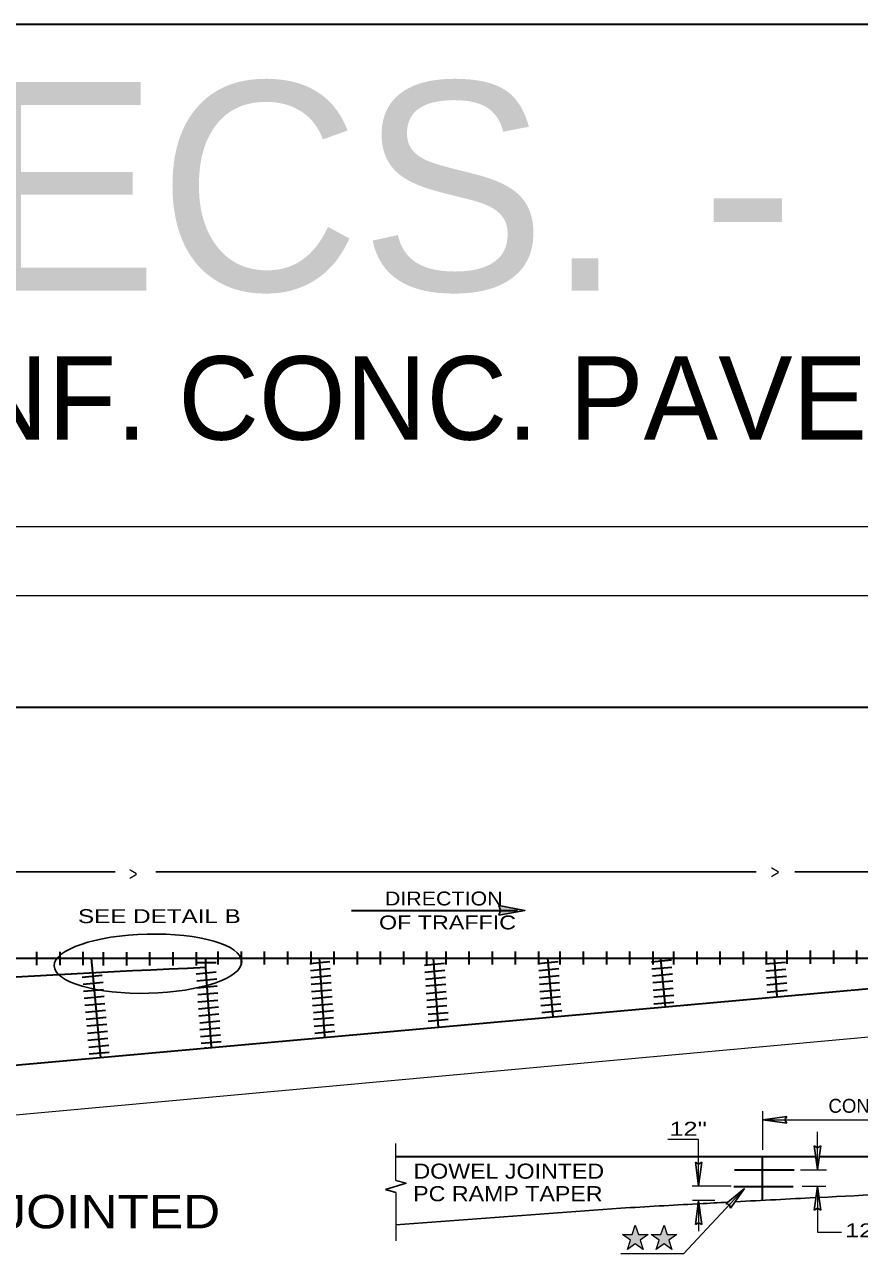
# Model space of a CAD drawing. Extents: x 34103 to 34476, y -22046 to -21727.
# Drawn here: x 34217.5 to 34277.5, y -21815.6 to -21727.2 of the extents above; entities that cross this region are included whole.
import ezdxf

# ---------------------------------------------------------------- set-up
doc = ezdxf.new("R2010")
doc.units = 0
doc.header["$LTSCALE"] = 0.4
doc.layers.add('1', color=7, linetype='Continuous', lineweight=25)
doc.layers.add('40', color=7, linetype='Continuous', lineweight=35)

msp = doc.modelspace()

# ---------------------------------------------------------------- hatches: boundary and pattern name
at = {"layer": '1'}
for points in [[(34251.5943, -21791.257), (34251.7125, -21790.9085), (34251.5963, -21790.5572), (34253.4719, -21790.9008)], [(34260.4756, -21814.1997), (34261.1815, -21814.1997), (34261.3995, -21813.5285), (34261.6177, -21814.1997), (34262.3235, -21814.1997), (34261.7524, -21814.6147), (34261.9705, -21815.2858), (34261.3995, -21814.8711), (34260.8285, -21815.2858), (34261.0467, -21814.6145)], [(34262.5397, -21814.1997), (34263.2457, -21814.1997), (34263.4637, -21813.5285), (34263.6818, -21814.1997), (34264.3877, -21814.1997), (34263.8166, -21814.6147), (34264.0347, -21815.2858), (34263.4637, -21814.8711), (34262.8927, -21815.2858), (34263.1108, -21814.6145)]]:
    msp.add_hatch(color=256, dxfattribs=at).paths.add_polyline_path(points)

# ---------------------------------------------------------------- linework, layer by layer
at = {"layer": '1', "lineweight": 13}
for p, q in [((34244.2042, -21810.3177), (34244.2042, -21807.664)), ((34244.2042, -21811.1749), (34244.2042, -21814.655))]:
    msp.add_line(p, q, dxfattribs=at)
at = {"layer": '1'}
msp.add_line((34244.2042, -21811.1749), (34243.4484, -21810.9732), dxfattribs=at)
at = {"layer": '1', "lineweight": 35}
msp.add_lwpolyline([(34103.186, -21997.5558), (34476.373, -21997.5558), (34476.373, -21727.2399), (34103.186, -21727.2399)], close=True, dxfattribs=at)
at = {"layer": '1', "lineweight": 13}
for points in [[(34471.0532, -21993.3173), (34111.0533, -21993.3173), (34111.0533, -21763.3175), (34471.0532, -21763.3175)], [(34260.4756, -21814.1997), (34261.1815, -21814.1997), (34261.3995, -21813.5285), (34261.6177, -21814.1997), (34262.3235, -21814.1997), (34261.7524, -21814.6147), (34261.9705, -21815.2858), (34261.3995, -21814.8711), (34260.8285, -21815.2858), (34261.0467, -21814.6145)], [(34262.5397, -21814.1997), (34263.2457, -21814.1997), (34263.4637, -21813.5285), (34263.6818, -21814.1997), (34264.3877, -21814.1997), (34263.8166, -21814.6147), (34264.0347, -21815.2858), (34263.4637, -21814.8711), (34262.8927, -21815.2858), (34263.1108, -21814.6145)]]:
    msp.add_lwpolyline(points, close=True, dxfattribs=at)
msp.add_lwpolyline([(34471.0791, -21768.2913), (34126.0792, -21768.2913), (34126.0792, -21988.2912), (34471.0532, -21988.2912)], dxfattribs=at)
at = {"layer": '1', "lineweight": 35}
msp.add_lwpolyline([(34140.6042, -21981.2803), (34140.6182, -21776.2912), (34466.0791, -21776.2913), (34466.0791, -21981.2912), (34140.5294, -21981.2912)], dxfattribs=at)
at = {"layer": '1'}
msp.add_lwpolyline([(34251.5943, -21791.257), (34251.7125, -21790.9085), (34251.5963, -21790.5572), (34253.4719, -21790.9008)], close=True, dxfattribs=at)
msp.add_lwpolyline([(34244.2042, -21810.3177), (34244.9366, -21810.5132), (34243.4484, -21810.9732)], dxfattribs=at)
for start, end in [(92.25912, 92.8816), (92.88976, 93.06581), (93.14971, 93.31865), (93.08282, 93.1446)]:
    msp.add_arc((34368.5719, -23678.4967), 1869.3252, start, end, dxfattribs=at)
at = {"layer": '40', "lineweight": 25}
for p, q in [((34224.0272, -21788.1244), (34179.276, -21788.1244)), ((34270.0848, -21788.1244), (34226.967, -21788.1244)), ((34299.6087, -21788.1244), (34272.8614, -21788.1244)), ((34270.5715, -21805.9548), (34272.2745, -21805.7208)), ((34270.5715, -21805.9548), (34272.2745, -21806.1887)), ((34274.4925, -21809.5323), (34274.2585, -21807.8292)), ((34274.4925, -21809.5323), (34274.7265, -21807.8292)), ((34265.9479, -21810.7135), (34265.7139, -21809.0105)), ((34265.9479, -21810.7135), (34266.1819, -21809.0105)), ((34274.4879, -21810.7446), (34274.2539, -21812.4476)), ((34274.4879, -21810.7446), (34274.7219, -21812.4476)), ((34269.2403, -21810.8978), (34267.9072, -21811.9832)), ((34269.2403, -21810.8978), (34268.2494, -21812.3025)), ((34260.3587, -21812.3063), (34244.2042, -21813.4981)), ((34265.9479, -21811.7783), (34265.7139, -21813.4813)), ((34265.9479, -21811.7783), (34266.1819, -21813.4813))]:
    msp.add_line(p, q, dxfattribs=at)
at = {"layer": '40'}
for p, q in [((34241.0163, -21790.9032), (34252.9388, -21790.9032)), ((34218.3872, -21793.882), (34218.3872, -21794.8292)), ((34220.0539, -21793.882), (34220.0539, -21794.8292)), ((34221.7206, -21793.882), (34221.7206, -21794.8292)), ((34223.1778, -21793.9107), (34223.1778, -21794.8579)), ((34224.8445, -21793.9107), (34224.8445, -21794.8579)), ((34226.5112, -21793.9107), (34226.5112, -21794.8579)), ((34228.1778, -21793.9107), (34228.1778, -21794.8579)), ((34229.8445, -21793.9107), (34229.8445, -21794.8579)), ((34231.4167, -21793.8533), (34231.4167, -21794.8005)), ((34233.0833, -21793.8533), (34233.0833, -21794.8005)), ((34234.75, -21793.8533), (34234.75, -21794.8005)), ((34236.4167, -21793.8533), (34236.4167, -21794.8005)), ((34238.0833, -21793.8533), (34238.0833, -21794.8005)), ((34239.7416, -21793.8533), (34239.7416, -21794.8005)), ((34241.4083, -21793.8533), (34241.4083, -21794.8005)), ((34243.0749, -21793.8533), (34243.0749, -21794.8005)), ((34244.7416, -21793.8533), (34244.7416, -21794.8005)), ((34246.4083, -21793.8533), (34246.4083, -21794.8005)), ((34247.7794, -21793.8533), (34247.7794, -21794.8005)), ((34249.4461, -21793.8533), (34249.4461, -21794.8005)), ((34251.1128, -21793.8533), (34251.1128, -21794.8005)), ((34252.7794, -21793.8533), (34252.7794, -21794.8005)), ((34254.4461, -21793.8533), (34254.4461, -21794.8005)), ((34255.9895, -21793.8533), (34255.9895, -21794.8005)), ((34257.6562, -21793.8533), (34257.6562, -21794.8005)), ((34259.3228, -21793.8533), (34259.3228, -21794.8005)), ((34260.9895, -21793.8533), (34260.9895, -21794.8005)), ((34262.6562, -21793.8533), (34262.6562, -21794.8005)), ((34264.1422, -21793.8533), (34264.1422, -21794.8005)), ((34265.8088, -21793.8533), (34265.8088, -21794.8005)), ((34267.4755, -21793.8533), (34267.4755, -21794.8005)), ((34269.1422, -21793.8533), (34269.1422, -21794.8005)), ((34270.8088, -21793.8533), (34270.8088, -21794.8005)), ((34272.2949, -21793.7958), (34272.2949, -21794.7431)), ((34273.9616, -21793.7958), (34273.9616, -21794.7431)), ((34275.6283, -21793.7958), (34275.6283, -21794.7431)), ((34277.2949, -21793.7958), (34277.2949, -21794.7431)), ((34146.2276, -21794.3308), (34299.6087, -21794.3308)), ((34222.2992, -21794.3308), (34222.983, -21801.49)), ((34229.8625, -21794.6607), (34231.2952, -21794.6607)), ((34230.5559, -21795.0604), (34230.5559, -21794.3308)), ((34238.019, -21794.7145), (34239.4546, -21794.5821)), ((34239.1042, -21799.9752), (34238.709, -21794.3242)), ((34246.2506, -21794.8363), (34247.6862, -21794.7039)), ((34246.8856, -21794.3372), (34247.2328, -21799.3016)), ((34254.4286, -21794.7121), (34255.8642, -21794.5797)), ((34255.0851, -21794.3344), (34255.4834, -21798.5374)), ((34262.561, -21794.5985), (34263.9966, -21794.4661)), ((34263.2175, -21794.3627), (34263.5472, -21797.8417)), ((34270.7465, -21794.7502), (34272.1821, -21794.6177)), ((34271.3846, -21794.332), (34271.5781, -21797.0984)), ((34172.1818, -21806.0182), (34295.73, -21794.9558)), ((34221.6724, -21795.6961), (34223.1082, -21795.5637)), ((34229.8643, -21795.4515), (34231.2999, -21795.3191)), ((34230.9495, -21800.7122), (34230.5543, -21795.0612)), ((34238.0557, -21795.2204), (34239.4917, -21795.0882)), ((34238.0892, -21795.7217), (34239.525, -21795.5893)), ((34246.2873, -21795.3422), (34247.7233, -21795.21)), ((34246.3208, -21795.8435), (34247.7566, -21795.7111)), ((34254.4653, -21795.218), (34255.9013, -21795.0857)), ((34254.4988, -21795.7192), (34255.9346, -21795.5869)), ((34262.5977, -21795.1044), (34264.0337, -21794.9722)), ((34262.6312, -21795.6057), (34264.067, -21795.4732)), ((34270.7832, -21795.2561), (34272.2192, -21795.1239)), ((34270.8167, -21795.7574), (34272.2525, -21795.625)), ((34221.7329, -21796.2006), (34223.1687, -21796.0683)), ((34221.7671, -21796.7136), (34223.2029, -21796.5812)), ((34229.901, -21795.9574), (34231.337, -21795.8252)), ((34229.9345, -21796.4587), (34231.3703, -21796.3262)), ((34238.1171, -21796.212), (34239.5528, -21796.0799)), ((34246.3487, -21796.3337), (34247.7844, -21796.2017)), ((34254.5267, -21796.2096), (34255.9624, -21796.0775)), ((34262.6591, -21796.096), (34264.0948, -21795.9639)), ((34262.6772, -21796.6286), (34264.1132, -21796.4966)), ((34270.8446, -21796.2477), (34272.2803, -21796.1156)), ((34221.807, -21797.2031), (34223.2427, -21797.0709)), ((34229.9624, -21796.949), (34231.3981, -21796.8169)), ((34229.9805, -21797.4816), (34231.4165, -21797.3496)), ((34238.1352, -21796.7446), (34239.5712, -21796.6126)), ((34238.1846, -21797.2347), (34239.6203, -21797.1022)), ((34246.3668, -21796.8664), (34247.8028, -21796.7344)), ((34246.4162, -21797.3565), (34247.8519, -21797.2241)), ((34254.5448, -21796.7422), (34255.9808, -21796.6102)), ((34254.5942, -21797.2323), (34256.0299, -21797.0999)), ((34262.7266, -21797.1187), (34264.1623, -21796.9862)), ((34270.8627, -21796.7802), (34272.2987, -21796.6482)), ((34221.8598, -21797.7215), (34223.2957, -21797.5893)), ((34221.9091, -21798.2114), (34223.3449, -21798.0791)), ((34230.0299, -21797.9717), (34231.4656, -21797.8393)), ((34230.0453, -21798.4823), (34231.4812, -21798.35)), ((34238.2, -21797.7452), (34239.6359, -21797.613)), ((34238.2799, -21798.2418), (34239.7156, -21798.1094)), ((34246.4316, -21797.8671), (34247.8675, -21797.7347)), ((34246.5115, -21798.3636), (34247.9472, -21798.2312)), ((34254.6096, -21797.7429), (34256.0455, -21797.6106)), ((34254.6895, -21798.2394), (34256.1252, -21798.107)), ((34262.742, -21797.6292), (34264.1779, -21797.497)), ((34221.9486, -21798.7103), (34223.3844, -21798.5781)), ((34221.9927, -21799.2095), (34223.4285, -21799.0772)), ((34230.1252, -21798.9787), (34231.5609, -21798.8464)), ((34238.2803, -21798.7322), (34239.7162, -21798.6)), ((34238.3267, -21799.2349), (34239.7626, -21799.1027)), ((34246.5119, -21798.854), (34247.9478, -21798.7218)), ((34222.0413, -21799.7182), (34223.4771, -21799.586)), ((34222.0758, -21800.2219), (34223.5117, -21800.0896)), ((34230.1256, -21799.4692), (34231.5615, -21799.337)), ((34230.172, -21799.9719), (34231.6079, -21799.8397)), ((34238.3725, -21799.7202), (34239.8085, -21799.5881)), ((34222.1387, -21800.7266), (34223.5746, -21800.5942)), ((34230.2178, -21800.4572), (34231.6538, -21800.3251)), ((34230.5559, -21800.7935), (34230.5559, -21800.7251)), ((34222.1593, -21801.2249), (34223.5951, -21801.0925)), ((34244.2042, -21808.5857), (34274.3315, -21808.5857)), ((34270.5111, -21808.5857), (34270.5111, -21811.7453)), ((34274.6636, -21808.5857), (34306.5461, -21808.5857)), ((34268.5265, -21809.5517), (34272.8043, -21809.5517)), ((34268.4696, -21810.7407), (34272.7474, -21810.7407))]:
    msp.add_line(p, q, dxfattribs=at)
at = {"layer": '40', "lineweight": 13}
for p, q in [((34299.6087, -21798.0508), (34174.6265, -21809.4807)), ((34270.5717, -21808.1178), (34270.5717, -21805.3275)), ((34270.5717, -21805.9568), (34290.3543, -21805.9568)), ((34274.495, -21809.551), (34274.495, -21806.8208)), ((34273.2729, -21809.551), (34275.1462, -21809.551)), ((34268.2969, -21810.7337), (34265.4742, -21810.7337)), ((34273.3792, -21810.7337), (34275.0931, -21810.7337)), ((34264.864, -21815.5881), (34269.2412, -21810.8982)), ((34267.1027, -21811.7573), (34265.5008, -21811.7573)), ((34265.9471, -21811.8445), (34265.9471, -21813.9695)), ((34264.864, -21815.5881), (34260.3675, -21815.5881))]:
    msp.add_line(p, q, dxfattribs=at)
at = {"layer": '40', "lineweight": 25}
for points in [[(34272.2745, -21805.7208), (34272.1427, -21805.9572), (34272.2745, -21806.1887)], [(34274.2585, -21807.8292), (34274.4949, -21807.961), (34274.7265, -21807.8292)], [(34265.7139, -21809.0105), (34265.9503, -21809.1423), (34266.1819, -21809.0105)], [(34268.2494, -21812.3025), (34268.1665, -21812.0448), (34267.9072, -21811.9832)], [(34274.2539, -21812.4476), (34274.4903, -21812.3158), (34274.7219, -21812.4476)], [(34265.7139, -21813.4813), (34265.9503, -21813.3496), (34266.1819, -21813.4813)]]:
    msp.add_lwpolyline(points, dxfattribs=at)
at = {"layer": '40', "lineweight": 13}
for points in [[(34265.9471, -21810.6142), (34265.9471, -21807.3752), (34263.7471, -21807.3752)], [(34274.495, -21810.7337), (34274.495, -21814.0321), (34276.2122, -21814.0321)]]:
    msp.add_lwpolyline(points, dxfattribs=at)
at = {"layer": '40'}
msp.add_arc((34275.8995, -22834.4979), 1040.4728, 92.49771, 97.15531, dxfattribs=at)
at = {"layer": '40', "lineweight": 25}
msp.add_ellipse((34226.3909, -21794.7344), major_axis=(-6.7334, -0.1616), ratio=0.316019, dxfattribs=at)

# ---------------------------------------------------------------- texts
at = {"layer": '1'}
for s, height, p in [('1988/96 SPECS. - FINAL ENGLISH', 15, (34108.9186, -21746.3601)), ('( p. 122 ) CONTIN. REINF. CONC. PAVEMENT - ( CRCP-2-4 ) - FINAL ENGLISH ( 5/1/97 )', 6, (34130.4872, -21757.0732))]:
    msp.add_text(s, height=height, dxfattribs=at).set_placement(p)
at = {"layer": '40'}
for s, height, width, p in [('>', 1, 0.8, (34225.0175, -21788.7702)), ('>', 1, 0.8, (34271.1275, -21788.6361)), ('DIRECTION', 1, 1.15, (34243.4101, -21790.5491)), ('SEE DETAIL B', 1, 1.3, (34221.3659, -21791.8197)), ('OF TRAFFIC', 1, 1.25, (34242.9884, -21792.27)), ("12''", 1, 1.35, (34263.8588, -21807.0986)), ('DOWEL JOINTED', 1.083, 1.15, (34245.464, -21810.1855)), ('PC RAMP TAPER', 1.083, 1.15, (34245.445, -21811.8056)), ('DOWEL JOINTED', 2.4, 1.15, (34201.2335, -21813.753)), ("12''", 1, 1.35, (34276.4805, -21814.3995))]:
    msp.add_text(s, height=height, dxfattribs=dict(at, width=width)).set_placement(p)
msp.add_text('CONTRACTION JOINTS', height=1, dxfattribs=at).set_placement((34275.2747, -21805.4506))

doc.saveas('drawing.dxf')
